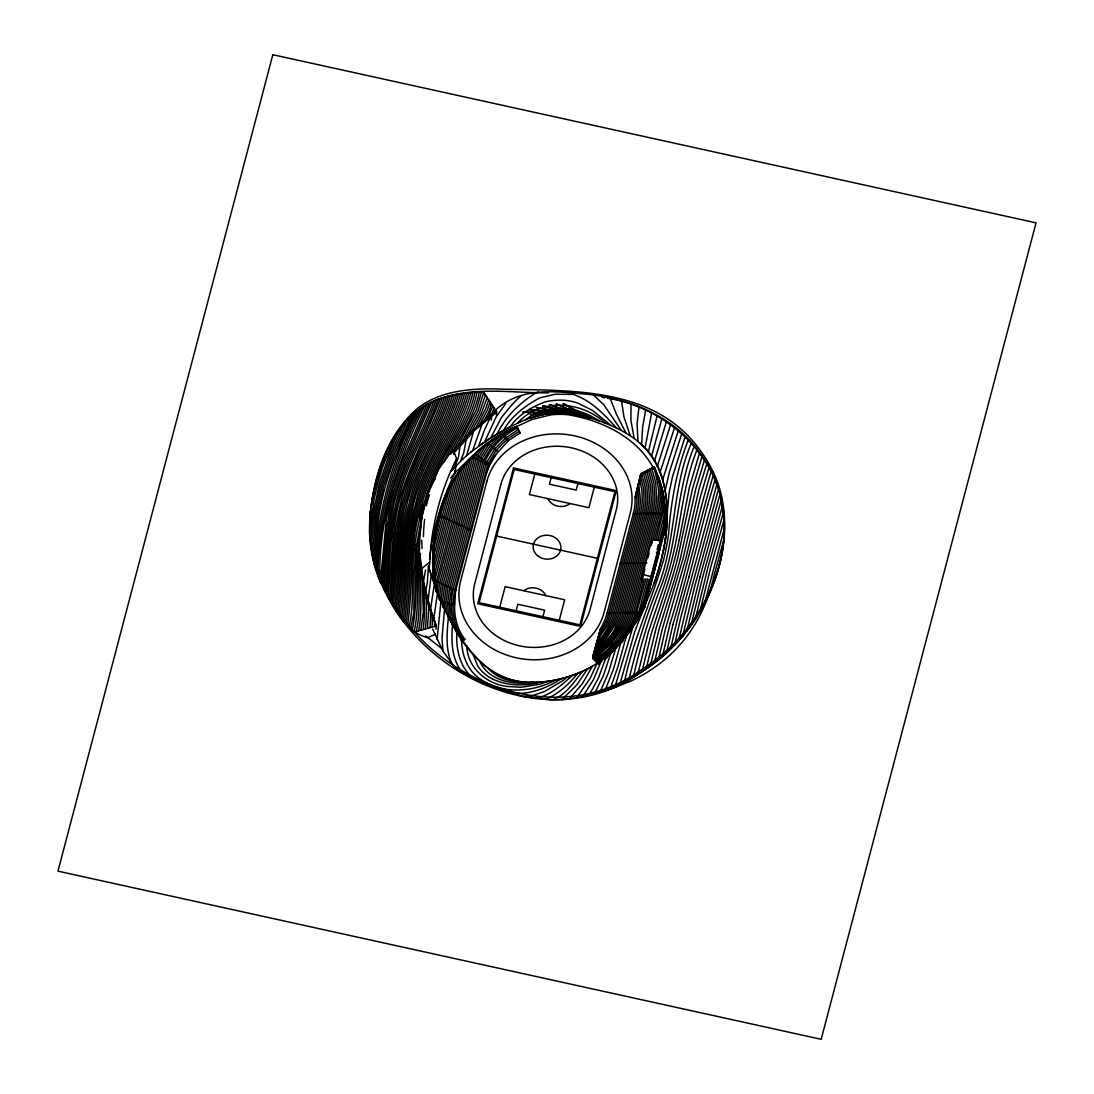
<?xml version="1.0" encoding="UTF-8"?>
<svg xmlns="http://www.w3.org/2000/svg" width="1094" height="1094" viewBox="0 0 1094 1094"><rect width="100%" height="100%" fill="white"/><g stroke="black" fill="none" stroke-linecap="round" stroke-linejoin="round"><path stroke-width="1.5" d="M664.947 512.881L664.961 516.327M664.947 515.985L664.878 517.435L664.961 513.592M724.447 527.787L724.091 517.202M433.374 553.427L433.402 551.485A168.148 144.435 5.8 0 1 439.2 517.394A168.148 144.435 5.8 0 1 450.96 484.587L457.046 474.331L433.662 563.15L433.552 561.208M664.632 519.869L664.742 515.151M664.837 517.831L664.865 516.6A178.937 153.707 5.8 0 0 663.826 497.948A104.833 90.05 5.8 0 1 661.364 513.195L654.212 540.409M432.745 559.704L432.951 556.08M456.909 631.224C455.637 648.646 459.712 668.461 474.605 679.292M461.654 638.636C461.49 651.997 465.538 665.931 475.493 675.285C496.963 694.622 530.426 693.446 554.767 680.386L555.561 679.921M664.933 516.765L664.824 518.529M664.167 525.038L664.181 524.354L664.154 525.735M664.796 518.241L664.619 520.566L664.906 517.722M379.768 571.383L379.153 579.082M370.223 517.681C364.972 644.667 529.099 746.012 637.679 672.331M664.66 520.156L664.605 522.235M428.451 566.213L427.289 583.143L425.087 593.81M664.126 526.433L664.195 525.325M664.208 525.612L664.277 524.518L664.113 527.117M664.632 521.551L664.851 518.816M664.906 518.747L664.687 521.428M431.159 576.059L427.863 602.028M432.786 557.708L433.402 548.532M433.169 552.456L432.745 561.701M664.892 519.404L664.824 521.387M419.535 539.657L419.508 549.79M433.525 549.243L433.593 547.615M664.085 527.814L664.154 526.72M664.167 527.007L664.4 524.272L664.195 527.855M664.619 522.522L664.851 519.8M433.511 549.01L433.374 555.369M664.865 520.265L659.231 541.256M664.058 528.511L664.29 525.776M664.304 526.064L664.414 524.559M664.591 523.219L664.66 522.111M664.673 522.399L664.824 520.484M664.017 529.195L664.427 524.846M664.441 525.134L664.468 524.436M664.605 523.506L664.796 521.182L664.386 527.527M432.841 555.711L433.265 550.46M663.99 529.893L664.195 527.568M664.646 523.096L664.236 528.306M664.646 523.383L664.769 521.879M641.617 444.355L642.643 427.18L645.665 409.853M723.9 539.383L724.433 529.031M433.566 547.807L433.648 546.795A170.322 146.295 5.8 0 1 439.255 516.573A170.322 146.295 5.8 0 1 449.265 487.309L450.496 484.929L433.525 549.407M663.949 530.59L664.66 524.231M664.359 526.515L664.523 524.6M664.619 524.067L664.769 522.248M420.506 563.656C419.385 586.193 423.077 608.729 418.551 630.814M663.908 531.274L664.031 529.769M664.701 523.26L664.072 530.508M370.62 511.308C356.849 641.918 526.31 750.32 637.433 674.766M664.236 528.019L663.826 532.655M434.236 584.757L430.38 610.52M663.867 532.258L664.496 525.858M667.217 513.141L669.145 492.669L672.441 476.943L684.981 437.217M664.072 530.221L644.845 605.98M372.028 555.205L376.062 515.479L382.189 485.257L393.266 452.67L407.747 419.358M373.15 560.114L377.526 516.026L383.666 485.941L394.702 453.559L411.084 416.035M452.601 623.799C451.111 640.564 451.316 659.696 462.885 673.138M374.298 564.723L377.321 530.234C380.466 488.854 396.999 450.441 414.188 413.19M375.488 568.702C376.486 513.442 392.144 460.068 417.019 410.947M379.768 571.355C380.124 512.922 399.433 457.607 424.773 405.669M663.73 534.036L664.4 527.24M371.003 549.01L371.181 546.74M663.675 534.734L663.812 533.229M663.798 533.516L664.468 526.72M664.167 529.852L663.62 535.417L664.441 527.335L645.542 599.102L644.434 607.84M419.522 535.923L419.768 532.997M433.06 551.786L433.552 546.617M473.798 454.872C444.766 481.565 432.992 522.576 433.566 561.044M370.128 541.585L373.122 514.399L379.235 483.876L390.408 450.892L399.857 428.725M371.194 546.672L374.599 514.946L380.712 484.56L391.83 451.781L404.124 423.31M376.692 572.531C377.457 515.137 394.004 459.863 419.754 408.882M377.922 575.813C378.497 516.587 395.891 459.753 422.325 407.159M414.776 545.209L414.845 544.415M419.727 534.474L421.354 519.445L424.157 506.221M723.64 542.364L724.228 519.021L720.249 494.31M435.426 634.219L427.617 637.679C402.387 631.06 392.021 602.917 380.384 582.145L386.319 519.308L392.541 490.071L403.289 458.878L427.221 404.165C444.438 395.071 464.225 392.664 483.411 391.953L496.608 412.055L496.307 415.009M437.518 593.016L433.607 619.778M419.768 553.468C416.746 579.547 421.983 605.871 416.281 631.443M369.526 531.684L374.244 498.508L377.758 483.192L382.873 466.386L394.442 436.944M425.539 569.878L423.022 584.374M433.224 549.872L433.744 544.703M448.499 616.305C447.022 631.976 445.176 648.496 451.685 663.374M370.374 513.756L371.263 504.949M420.958 572.053L421.272 568.989A188.442 161.871 5.8 0 1 419.207 544.511L421.874 516.683L428.916 490.317L438.598 469.135L452.943 449.443L456.649 458.687L455.241 472.526A340.562 292.536 5.8 0 0 429.559 559.308M428.848 571.246L429.792 562.015A340.562 292.536 5.8 0 1 456.581 458.659M438.803 520.689L439.282 515.889M435.918 629.282L436.26 625.987L428.793 604.148L423.802 584.606L419.754 553.29M462.352 640.783L464.964 639.361C457.018 629.46 454.133 616.606 454.625 604.134A85.893 73.777 5.8 0 1 455.719 590.172L435.685 580.982M491.233 420.205L491.712 415.364L496.608 412.055L483.411 391.953L484.56 395.016M471.911 456.745L489.551 465.032L486.816 472.034L487.705 469.545M446.708 614.336L445.873 602.575L448.239 586.288L481.196 461.107A10.379 8.916 5.8 0 1 482.071 459.029L490.536 445.012L503.049 432.882A126.042 118.002 59.6 0 1 516.792 426.359L516.628 427.904L520.129 432.992L508.259 440.759L495.856 454.489A83.158 71.425 5.8 0 0 490.208 463.856L489.688 464.718L486.666 463.295M599.143 658.205L598.295 664.044L592.729 658.397L600.182 629.994M604.708 657.781L605.146 653.556L618.479 641.494L629.57 627.983M600.209 629.884L602.849 624.277A76.689 65.872 5.8 0 0 607.156 612.927L633.276 513.688A76.689 65.872 5.8 0 0 635.094 501.777L635.122 497.319L640.961 473.729L654.294 466.892L661.856 487.924M641.946 582.022L642.725 574.391L651.983 539.205L660.42 540.6L659.176 552.812L649.686 588.873L646.404 587.957M651.354 545.318L651.983 539.205M649.686 588.873L650.93 576.661L660.42 540.6M654.308 570.794L655.128 562.699M440.964 600.989L437.053 639.634M444.602 608.729L442.003 638.021L443.002 651.039M381.628 584.811L386.073 532.764L390.476 505.401L394.018 490.768L404.712 459.767L429.272 403.672M382.886 587.478L387.563 533.01L391.953 506.03L395.495 491.452L406.147 460.656L431.692 402.045M384.131 590.145C387.085 557.325 387.96 524.053 396.985 492.136C405.409 460.259 422.612 431.802 433.88 401.06M639.033 406.64L637.105 423.706L637.952 441.142M664.974 543.267C668.256 522.481 664.961 493.408 658.273 476.656C659.846 483.316 660.53 490.18 660.27 497.004A101.304 87.014 5.8 0 1 657.863 513.264L631.744 612.503A101.304 87.014 5.8 0 1 625.809 627.97L618.001 640.305L608.182 651.094M433.415 547.957L433.962 542.802M370.169 513.496L370.196 513.305C375.146 471.979 390.558 425.908 428.41 403.549C465.565 384.828 508.669 392.965 548.559 392.91M385.416 592.51C388.52 562.179 388.589 531.301 396.452 501.667C403.741 465.688 423.829 434.277 436.068 400.103M386.688 594.862C390.011 563.861 389.833 532.217 398.025 501.927C405.423 465.579 426.113 434.017 438.147 399.392M387.973 597.228L393.088 538.371A58.42 50.174 5.8 0 1 394.1 530.863C398.107 483.329 424.226 442.414 440.226 398.681M433.634 546.056L434.209 540.887M419.467 543.704C414.325 573.106 420.793 603.15 413.997 632.058M371.016 507.397C375.01 473.811 386.661 439.624 410.523 414.899C431.802 392.39 464.485 388.534 493.845 388.89C563.656 391.283 649.234 384.322 697.151 446.311A177.843 142.986 -5.8 0 1 713.097 471.897M389.273 599.471C392.801 568.224 392.5 536.375 400.172 505.688C407.939 467.466 430.092 434.482 442.304 397.956M390.599 601.604C394.469 566.213 394.059 530.029 404.37 495.582C413.245 461.053 433.689 431.036 444.355 397.341M391.912 603.751C395.973 567.895 395.276 531.178 405.86 496.266C414.79 461.285 435.836 431.009 446.379 396.821M393.238 605.885C397.491 569.577 396.479 532.313 407.337 496.963C416.349 461.531 437.997 430.995 448.403 396.301M722.163 552.552L723.736 541.147M454.188 451.398L453.682 454.42M460.328 443.617L458.536 456.923L454.215 467.671M664.154 549.462L664.578 546.371M438.133 594.069L439.788 582.719L472.827 457.183A19.172 16.465 5.8 0 1 473.538 455.145L466.81 462.981A176.736 151.806 5.8 0 0 465.483 464.594M439.268 598.609L441.484 583.43L474.509 457.962A17.422 14.96 5.8 0 1 475.986 454.475L478.475 450.345A168.708 144.914 5.8 0 0 475.398 453.504L470.256 459.193M440.704 601.071L443.166 584.141L476.177 458.742A15.658 13.456 5.8 0 1 477.517 455.61L483.11 446.325M433.88 544.142L434.797 537.086M645.091 447.925L651.586 413.053M394.592 607.922C398.859 574.528 397.491 540.258 406.257 507.425C414.421 467.726 438.885 434.044 450.427 395.782M395.973 609.919C400.595 574.637 398.517 538.193 409.06 503.732C417.252 465.196 441.716 432.718 452.437 395.344M397.341 611.915C402.182 576.073 399.72 539 410.647 503.992C418.947 465.223 443.863 432.622 454.448 394.961M398.722 613.898C403.782 577.523 400.91 539.793 412.219 504.252C420.657 465.251 446.024 432.554 456.458 394.592M434.154 542.241L434.674 538.303M723.134 545.81C716.994 586.179 696.208 624.004 665.945 651.327M419.795 558.706L420.561 554.316M371.892 501.066C378.551 464.198 392.965 423.706 427.221 404.165M434.591 539.123L434.92 537.222M434.468 540.34L434.879 537.633M479.24 392.09C475.302 413.354 462.899 431.474 453.34 450.769M481.497 392.021L476.218 410.25L458.413 444.725M483.671 392.349L477.928 411.262L462.994 439.925M485.449 394.961L479.637 412.274L467.535 435.33M487.24 397.573L481.346 413.286L471.623 431.501M665.152 490.536L669.391 472.088L681.603 434.181M420.151 568.36L420.766 565.024M435.125 535.185L435.891 531.41M666.465 653.036L672.919 624.51M670.499 649.193L678.048 616.373L688.988 576.839M679.251 539.739L689.302 487.815L699.476 453.162M674.547 645.145L680.933 616.811L716.967 483.958M682.697 636.065L694.676 586.452L720.112 493.845M400.185 615.785C405.149 580.476 402.36 543.937 412.356 509.175C420.93 468.205 447.46 433.921 458.468 394.209M401.676 617.645C406.9 580.271 403.358 541.311 415.378 504.772C424.103 465.319 450.29 432.431 460.506 393.908M403.166 619.505C408.445 580.531 404.766 539.848 417.689 501.777C427.289 463.528 452.629 431.351 462.557 393.69M404.643 621.365C410.113 582.049 405.901 540.887 419.166 502.461C428.875 463.87 454.625 431.474 464.622 393.471M406.134 623.238C411.836 583.567 406.995 541.94 420.643 503.158C430.434 464.184 456.663 431.597 466.687 393.252M407.611 625.098C413.614 585.099 408.076 542.98 422.12 503.842C431.98 464.512 458.714 431.747 468.738 393.033M409.101 626.958C413.792 606.514 411.782 585.536 413.012 564.654C414.038 541.899 418.646 519.431 425.771 497.838C436.041 460.765 461.682 429.778 470.803 392.814M410.592 628.818L413.847 612.667L414.161 573.051L415.679 549.544L421.71 517.53M422.79 579.574L430.886 610.862L429.956 627.71M658.41 659.928L665.207 629.884L686.034 557.625L700.283 497.141L709.021 467.411M662.444 656.523L670.048 623.648M686.841 630.937L699.928 577.044M421.655 575.212L422.352 571.847M419.891 532.463C412.178 564.148 419.111 597.051 412.52 628.489L412.206 630.636M435.248 535.732L435.768 532.628M695.346 619.122L708.16 566.555L723.572 511.842M472.868 392.596C466.03 423.61 445.299 449.497 434.4 479.377M474.919 392.377C470.023 417.388 454.502 438.475 444.15 461.654M476.984 392.158C472.95 414.681 459.494 433.689 449.661 454.174M678.608 640.769L687.77 601.878L718.594 488.744M648.4 451.795L657.002 416.171M691.039 625.358L702.772 576.675L722.642 505.264M650.274 666.096L659.217 628.612L672.755 585.14A879.056 755.079 5.8 0 0 680.4 558.309L695.893 488.444L704.509 460M654.349 663.06L662.212 629.241L683.217 557.967L699.394 487.746L706.874 463.582M721.999 553.509C718.143 574.282 710.457 594.274 699.64 612.408M438.844 520.224L439.268 518.337M699.832 611.984L710.936 566.405L724.173 519.404M435.562 534.665L436.027 532.381M704.618 603.423L724.433 528.046M710.02 592.141L713.603 577.304A42.748 36.717 5.8 0 1 713.972 575.882L723.9 539.397M436.315 529.523L436.766 527.65M420.834 630.199L423.364 611.669L421.792 573.024M423.118 629.57C425.156 614.322 424.568 599.156 423.651 583.717M425.402 628.954C426.537 616.934 426.975 605.078 425.757 593.003M427.672 628.325C427.234 619.327 429.983 610.52 428.082 601.536M432.239 627.081L432.226 614.814M434.509 626.465L434.509 621.146M641.973 671.689L651.258 633.604L667.299 584.716A615.84 528.976 5.8 0 0 672.208 568.442A579.738 497.961 5.8 0 0 679.251 539.739M646.144 668.94L656.373 627.245L670.034 584.934A729.247 626.397 5.8 0 0 677.569 558.665L692.393 489.155L701.992 456.581M640.961 473.729L635.122 497.319M439.72 516.464L440.185 514.604M689.001 576.812L707.736 504.703M699.955 576.948L721.452 499.302M436.643 528.867L437.121 527.007M436.479 530.494L437.08 527.417M466.782 437.067L463.665 452.984L460.519 461.203M462.789 466.741L434.605 573.871A173.604 149.126 5.8 0 1 438.817 518.118A173.604 149.126 5.8 0 1 445.86 496.02M455.719 590.172L486.83 471.842M499.753 607.184L505.154 586.671L564.668 599.772L559.266 620.298M534.788 474.058L529.387 494.57L588.9 507.684L594.302 487.172M516.108 610.794L517.818 604.257L544.634 610.165L542.911 616.701M551.144 477.654L549.42 484.191L576.223 490.098L577.947 483.562M639.58 479.363L640.934 473.989L644.175 473.087M640.852 474.81L636.517 491.767L636.913 501.066A78.44 67.377 5.8 0 1 635.04 513.647L608.92 612.886A78.44 67.377 5.8 0 1 604.326 624.879L599.348 633.002L592.77 657.986L598.336 663.634L602.097 660.735M592.729 658.397L600.661 628.257M644.872 569.249L633.494 612.462A103.068 88.532 5.8 0 1 627.464 628.216L621.023 638.732L622.048 637.611M647.812 558.049L649.084 553.249M651.19 545.236L659.614 513.223A103.055 88.532 5.8 0 0 662.061 496.703L661.952 488.703L663.648 496.963M644.092 578.822L635.245 612.435A104.833 90.05 5.8 0 1 629.365 627.956L628.831 628.995A179.266 153.98 5.8 0 0 640.346 610.767L641.125 608.715M645.857 578.794L634.288 620.831L640.428 610.37M655.962 540.381L664.646 506.043L664.961 514.508M647.607 578.767L638.431 613.611L640.797 609.344M657.713 540.354L664.878 513.141L664.824 509.12M649.289 579.013L642 606.719L645.515 599.471M657.056 549.516L658.356 544.552M645.433 600.278L664.4 527.691M664.277 528.908L644.927 602.958M645.132 603.122L664.113 530.535M663.99 531.752L644.639 605.803M644.722 607.197L663.661 535.021M616.045 647.224L608.469 672.591L600.305 691.531M621.16 641.604L613.775 668.202L605.406 689.685M651.545 456.061L661.733 419.193M439.938 517.038L440.444 515.178M633.426 676.803C640.441 645.228 650.151 614.431 661.843 584.292C678.253 539.684 676.188 490.782 694.088 446.584M637.734 674.314L648.4 631.922L664.578 584.497A527.144 452.793 5.8 0 0 671.935 559.362C681.07 523.575 682.752 486.105 696.372 451.439L696.919 449.784M488.786 399.898L485.421 409.361L475.835 427.836M490.126 401.99L487.213 410.428L479.582 424.595M491.466 404.069L489.004 411.494L483.63 421.436M492.806 406.147L487.555 418.469M494.146 408.24L491.124 415.802M494.666 413.3L495.486 410.318M611.163 652.065L603.601 675.121L594.767 693.186M643.436 608.346L644.038 607.074L634.493 623.717L626.671 634.848L617.837 666.984L611.149 686.102M440.691 512.744L441.224 510.884M473.141 432.773L466.591 455.706M670.089 623.43C685.856 573.242 696.317 521.592 711.182 471.227M672.988 624.168C687.743 574.856 698.861 524.491 713.288 475.152M662.677 479.787L678.116 431.173M716.05 576.579C727.236 542.87 728.782 504.484 713.179 471.87M424.472 504.936L428.971 491.411L434.851 478.447M654.54 460.806L666.273 422.202M707.736 504.69L715.134 479.5M606.404 656.332L598.5 677.897L590.5 692.57M624.565 681.494C633.289 639.73 651.245 601.044 663.456 560.401A332.508 285.616 5.8 0 0 668.571 534.063C671.005 502.078 676.461 470.324 688.14 440.294M629.064 679.224C636.708 646.773 646.486 614.951 659.108 584.073C676.174 538.604 672.058 488.334 691.217 443.398M670.444 425.197L657.385 466.167M710.129 590.363C702.909 613.939 689.917 635.819 672.14 652.981A157.235 135.054 5.8 0 1 658.191 664.796L653.118 668.407A163.006 140.018 5.8 0 1 631.101 680.96L613.173 688.126L600.77 691.709M660.079 472.362L674.383 428.178M641.139 612.531C661.638 572.463 674.178 524.901 662.841 480.307C649.535 427.152 587.71 416.691 542.665 405.778L575.198 414.352L549.352 404.561L580.818 415.515L556.094 403.809L586.452 416.951L563.068 403.495L592.018 418.578L571.082 413.696L529.373 409.566L569.441 413.491L536.005 407.447L563.519 412.999C548.6 412.274 533.831 416.007 520.211 421.887M654.007 583.676C669.706 538.768 678.143 479.528 640.359 443.138M633.44 625.262L615.266 685.774M620.024 683.723L634.67 631.949L645.515 603.929M385.621 454.283L376.268 482.495L372.781 497.879C366.763 525.872 368.938 555.779 380.384 582.145M596.982 663.484L590.213 678.212L576.825 697.521L563.67 699.558L549.626 699.695L521.674 696.071L492.163 687.141L478.42 681.165L458.003 670.376L452.492 664.427L442.865 650.834L432.636 629.146M601.686 660.12L593.44 679.716L582.965 696.208M712.126 587.232L715.804 577.345M488.033 468.711L489.442 465.442M484.642 441.908L496.156 416.896L505.729 403.563M483.206 421.026L472.594 450.728M490.864 416.253L484.41 430.161L478.584 446.161M708.256 596.121L711.497 588.791M645.542 599.102L636.339 617.385A164.551 150.876 28.5 0 1 629.46 627.915M592.251 666.437L582.459 683.627L569.454 698.697M645.132 600.921L645.474 599.868M645.05 601.727L645.392 600.688M645.31 601.495L644.708 602.78M644.845 603.765L645.173 602.726M645.091 603.532L644.421 605.625M644.886 605.57L644.216 607.662M644.475 607.43L644.804 606.377M644.845 601.55L645.173 600.51M645.091 601.331L644.421 603.409M644.626 603.587L644.968 602.548M644.886 603.355L644.202 605.447M644.681 605.392L643.997 607.485M644.886 601.153L644.202 603.232M644.667 603.177L643.997 605.269M644.462 605.214L643.778 607.307M644.257 607.252L643.655 608.524M644.585 601.782L643.012 605.351M644.462 602.999L643.764 605.091M644.257 605.037L643.559 607.129M643.573 609.331L643.915 608.291M490.768 437.791L501.435 417.539L506.385 411.399A165.358 142.042 5.8 0 1 517.9 398.654L520.963 395.878M497.086 433.921C505.141 417.306 518.652 404.001 534.104 393.963L538.316 392.062M643.887 603.861L644.243 602.821M644.161 603.642L643.545 604.914M644.038 604.859L643.34 606.938M643.819 606.896L643.135 608.975M643.354 609.153L643.696 608.114M643.272 609.973L643.614 608.934M643.928 603.464L643.231 605.543M643.463 605.72L643.805 604.681M643.723 605.502L643.108 606.76M643.6 606.719L642.903 608.797M643.053 609.796L643.395 608.756M643.504 605.31L642.452 608.428M643.381 606.541L642.684 608.62M643.176 608.565L642.11 611.683M490.208 463.856L495.856 454.489M643.272 605.132L642.575 607.211M642.944 608.387L641.877 611.505M642.342 611.874L642.698 610.835M449.743 486.42L449.251 487.719A170.322 146.295 5.8 0 0 439.214 516.97A170.322 146.295 5.8 0 0 433.566 547.191M643.053 604.955L642.342 607.02M642.848 606.992L642.219 608.25M642.725 608.209L641.645 611.314M642.739 605.584L641.084 609.126M642.616 606.801L641.891 608.879M642.493 608.018L641.768 610.096M641.795 612.312L642.164 611.272M449.798 486.625L453.914 479.049L433.443 556.86L433.402 553.837M642.383 606.623L641.658 608.688M642.178 608.647L641.535 609.905M642.041 609.878L641.412 611.136M641.918 611.095L640.838 614.199M641.754 612.722L641.07 614.39M704.481 603.669L706.929 598.869M642.055 607.252L641.412 608.496M641.932 608.469L640.469 612.599M641.809 609.686L640.346 613.816M641.686 610.903L639.84 616.072M641.699 608.278L640.961 610.343M641.371 608.907L640.715 610.165M641.248 610.124L640.592 611.382M641.002 609.946L630.787 627.751M640.879 611.163C631.484 630.732 616.387 647.087 598.746 659.559L595.478 656.25L610.069 643.081L620.845 627.259A96.026 82.488 5.8 0 0 626.465 612.585L652.585 513.346A96.026 82.488 5.8 0 0 654.882 497.948L653.938 483.452L650.027 469.08L654.185 467.917L655.32 470.461M640.756 612.38L632.893 626.055M640.633 613.597L638.978 617.002M640.099 616.264L640.469 615.225M640.51 612.189L638.171 617.112M640.387 613.419L632.852 626.465M638.937 617.413L639.881 615.662M703.045 606.404C677.596 653.87 629.597 687.784 576.812 697.603L576.825 697.521M638.007 618.739L639.019 616.606M638.335 615.484C628.927 633.029 615.006 647.73 598.787 659.162L596.668 657.002L611.519 643.614L622.5 627.491A97.79 83.992 5.8 0 0 628.229 612.558L654.349 513.318A97.79 83.992 5.8 0 0 656.673 497.633L655.73 482.864L651.723 468.218L654.226 467.507L655.361 470.051M637.173 618.848L638.212 616.715M637.009 620.476L638.048 618.342M636.968 620.886L637.966 619.149M503.609 430.188C511.773 415.87 525.38 405.587 539.739 397.888L555.055 394.223L573.133 394.387C590.979 400.308 603.874 414.038 616.319 427.781M636.147 620.558L637.214 618.438M635.983 622.185L637.05 620.066M635.901 623.006L636.927 621.283M484.724 445.996L501.914 433.511L487.281 443.084L479.035 456.745A13.894 11.938 5.8 0 0 477.846 459.535L444.861 584.866L442.427 601.563L442.851 607.416M587.451 669.077L576.511 685.309L561.906 699.613M635.094 622.267L636.188 620.161M637.857 618.274C628.257 635.272 614.459 649.521 598.623 660.79L593.057 655.142C599.498 645.515 611.396 638.349 615.895 626.547A90.747 77.947 5.8 0 0 621.201 612.681L647.32 513.442A90.747 77.947 5.8 0 0 649.48 498.878L648.605 485.175L644.94 471.692L649.508 470.42M634.028 623.963L635.135 621.857M633.905 625.18L634.971 623.498M633.864 625.59L634.93 623.895M634.069 623.553L630.623 629.378M696.618 617.18L688.29 629.091M632.975 625.235L618.889 643.163L598.664 660.379L593.098 654.732L607.156 642.028L617.549 626.78A92.511 79.465 5.8 0 0 622.965 612.654L649.084 513.414A92.511 79.465 5.8 0 0 651.286 498.577L650.383 484.601L646.636 470.817L651.121 469.572M631.689 628.53L632.811 626.862M589.174 694.813L589.707 694.034M631.812 627.313L629.474 630.609M631.73 628.134L617.809 644.981L598.582 661.186L593.016 655.552M630.527 630.185L616.756 646.39L598.541 661.596L592.975 655.949M629.269 632.633L630.445 631.006M629.652 628.982L616.031 644.544L598.828 658.752L597.871 657.767L607.047 650.26L614.787 642L624.154 627.737A99.54 85.51 5.8 0 0 629.98 612.531L656.099 513.291A99.54 85.51 5.8 0 0 658.479 497.319C659.682 487.24 655.347 475.425 654.267 467.111L658.779 479.91M628.106 633.85L629.31 632.236M628.312 631.812L615.908 645.761L598.705 659.969L594.274 655.484L608.606 642.561L619.204 627.012A94.275 80.97 5.8 0 0 624.715 612.613L650.834 513.387A94.262 80.97 5.8 0 0 653.077 498.262L652.161 484.027L648.332 469.955L654.144 468.328M453.559 452.191L456.54 448.417M625.604 637.036L626.876 635.45M626.671 634.848C603.013 668.653 560.634 685.883 520.047 681.781C466.564 671.866 443.699 611.751 428.383 565.885M582.596 671.511C574.856 680.714 568.155 691.709 557.297 697.644M467.329 461.983L466.851 462.571A176.736 151.806 5.8 0 0 460.506 470.817M466.769 463.391L468.847 460.861M467.576 461.682L470.762 457.894L438.092 582.008L437.053 589.146L436.533 586.808M577.591 673.576C568.839 684.297 558.241 694.198 545.263 699.435M598.309 636.749L605.98 625.112A80.204 68.895 5.8 0 0 610.671 612.859L636.79 513.619A80.204 68.881 5.8 0 0 638.705 500.765L637.679 487.24M454.352 452.506L474.646 430.325L496.608 412.055M453.75 450.29L469.504 433.361L485.435 420.055M451.685 452.725L470.502 432.458L491.712 415.364M680.4 638.773L684.475 633.946M451.125 471.309L462.994 458.783M451.193 471.131L455.924 465.716M680.208 638.992L665.699 653.774M622.992 640.154L612.544 650.711L598.5 662.007L592.934 656.359M622.951 640.564L612.503 651.121L598.459 662.417L592.893 656.769L596.517 642.957L603.656 634.684L609.276 625.59A83.718 71.917 5.8 0 0 614.185 612.804L640.305 513.565A83.718 71.903 5.8 0 0 642.301 500.136L641.809 489.688L639.621 479.5M621.556 642.493L622.91 640.975M450.673 477.982A115.185 98.939 5.8 0 1 455.282 472.553L471.309 456.964A267.127 229.453 5.8 0 1 484.628 446.338M597.351 640.045L607.635 625.344A81.954 70.399 5.8 0 0 612.421 612.831L638.54 513.592A81.954 70.399 5.8 0 0 640.496 500.45L638.664 483.083M510.31 426.551C518.802 414.653 531.821 406.694 545.373 401.799C556.313 399.392 567.8 399.351 578.452 403.385L592.456 410.428L611.081 425.429M517.599 423.118C540.217 397.71 581.146 400.773 605.31 423.118M474.769 453.901L474.974 453.709A144.531 124.538 54.8 0 1 486.898 443.343L487.281 443.084M616.633 647.621L598.418 662.814L592.852 657.179M478.898 451.398L480.799 449.566M479.992 449.976L495.555 437.203L489.1 443.726L480.553 457.88A12.143 10.434 5.8 0 0 479.514 460.314L446.557 585.577L444.15 602.069L444.875 612.148M595.751 645.61L604.353 636.229L610.931 625.823A85.482 73.421 5.8 0 0 615.936 612.763L642.055 513.537A85.469 73.421 5.8 0 0 644.092 499.821L643.409 487.815L640.428 475.89M525.544 419.822C546.289 402.824 577.523 405.997 598.76 420.752M613.488 650.971L600.893 661.296M595.04 648.086L604.982 637.816L612.585 626.069A87.233 74.925 5.8 0 0 617.7 612.736L643.819 513.496A87.233 74.925 5.8 0 0 645.898 499.507L645.05 486.338L641.535 473.428L647.757 471.692M462.94 458.837L471.186 451.795M567.089 677.131L563.191 680.454L544.374 691.599L531.575 695.852L524.026 696.536M572.422 675.449C561.523 685.104 550.132 695.647 535.308 698.451M610.22 654.239L605.748 657.904M486.707 444.684L488.772 442.988M421.272 568.989L429.792 562.015M594.63 650.192L605.857 639.06L614.24 626.301A88.997 76.443 5.8 0 0 619.45 612.708L645.569 513.469A88.997 76.443 5.8 0 0 647.689 499.192L646.827 485.763L643.245 472.553L647.867 471.268M471.049 451.904L489.934 438.297L510.201 426.605M490.878 441.347L493.025 439.733M494.529 410.879C520.826 386.223 554.343 391.529 586.671 394.168C628.298 398.312 670.581 414.954 696.905 448.745M480.02 445.067L499.767 432.267L520.279 421.86M534.638 416.677C551.991 407.542 573.543 409.471 590.801 418.223M561.413 678.595C546.193 688.782 527.8 695.456 509.325 692.926M553.591 699.75L555.725 698.533M511.158 429.149L531.588 419.631L550.651 414.899A64.245 55.179 5.8 0 1 568.634 414.845C602.603 420.616 637.747 437.696 654.157 469.34M502.31 433.292L508.259 440.759L504.621 437.45M590.569 667.477C561.523 682.287 523.78 689.548 493.996 672.933C459.972 648.551 442.003 607.608 429.08 569.044M548.928 680.919L540.559 684.078L521.209 687.278L507.575 686.485C486.939 684.229 467.275 667.873 466.864 646.103M455.911 631.744L459.302 630.609L455.637 630.923M530.002 418.086L544.333 414.298L557.379 412.93L522.768 412.11L550.993 413.341L530.248 414.708L544.333 414.298M640.715 476.027L641.535 475.794M461.012 640.441L464.964 639.361M413.655 632.154L436.26 625.987L430.886 610.862M596.066 692.762L599.197 692.064M541.68 681.74C525.64 686.307 507.903 686.348 492.656 679.046M547.205 413.888L559.991 412.288L579.629 415.269M450.605 619.259L455.46 618.684L449.114 617.946M533.257 682.246C514.03 685.459 488.854 681.124 479.91 661.583M646.814 562.849L620.216 563.301L623.471 564.012M639.115 612.366L607.156 612.927L610.452 613.638M521.127 681.781C510.146 681.535 498.344 678.526 490.44 670.485M450.646 604.873L454.489 605.078L440.308 600.948M601.919 397.327L604.708 397.778M656.373 552.347L659.176 552.812M435.166 586.042L437.053 586.384M451.043 588.859L455.842 589.707M607.512 398.23C657.562 406.12 704.112 442.673 719.469 491.521M636.53 514.399L633.276 513.688L664.947 513.359M496.635 536.074L597.42 558.282M484.628 463.938L489.551 465.032M468.136 529.797L471.418 530.522M642.725 574.391L650.93 576.661M439.419 515.274L471.446 530.317M494.488 449.525L497.702 451.425L487.883 442.646M593.55 395.112L603.833 404.794L621.187 430.202M593.098 654.732L598.869 658.41M441.949 648.687L425.498 635.833M474.974 453.709L489.688 464.718M592.811 657.576L598.377 663.224M516.669 427.494L519.253 431.255L507.069 439.227L496.266 450.14L488.17 463.569A3.35 2.885 5.8 0 0 487.883 464.253L455.008 589.146C451.097 606.226 452.123 625.631 463.541 639.744M462.119 640.14C450.454 625.713 449.306 605.898 453.313 588.422L486.215 463.459A5.114 4.39 5.8 0 1 486.639 462.434L494.83 448.855L505.879 437.696L518.378 429.518L516.71 427.098A131.075 112.586 5.8 0 0 509.216 430.653M610.014 397.956L616.127 413.6L625.754 432.704M516.792 426.345L520.129 432.992M655.593 472.252L657.617 476.683M654.718 469.599L655.279 470.871M654.677 470.01L655.238 471.282M454.448 470.652L455.241 472.526M712.932 474.317L719.209 490.659L723.79 513.592M655.949 470.926L658.861 479.09M655.867 471.746L656.359 473.428M436.26 625.987L428.369 604.9M656.879 474.714L657.371 476.013M656.824 475.124L657.33 476.423M656.783 475.534L657.289 476.82M658.178 478.187L659.901 482.7M657.453 475.193L657.932 476.492M657.85 477.312L658.328 478.611M657.809 477.709L658.738 480.321M658.451 477.381L660.461 484.751M630.089 435.303L623.963 416.91L621.501 400.746M452.957 626.165L450.345 618.083L449.319 603.573L451.631 587.71L484.533 462.68A6.865 5.894 5.8 0 1 485.121 461.299A81.626 70.112 5.8 0 1 517.503 427.781L516.751 426.687A131.075 112.586 5.8 0 0 497.401 437.053M659.34 479.992L661.542 488.321M659.244 480.813L659.627 482.522M659.162 481.62L659.586 482.933M659.121 482.03L659.545 483.343M660.366 484.232L661.911 488.156M426.209 597.693L427.932 603.45M660.106 483.028L660.817 486.078M660.407 485.162L660.776 486.488M660.366 485.572L660.735 486.885M439.624 599.95L439.487 599.416A162.473 128.354 48.2 0 1 437.614 591.772L434.81 575.649L433.402 557.325M437.86 593.591L434.468 576.456L433.115 560.443M661.173 487.404L661.952 490.645M661.583 487.91L661.993 490.249M661.46 489.127L661.911 491.056M436.998 591.799L434.961 581.68M422.694 583.102L423.337 586.028M436.752 591.922L435.262 584.087M436.67 592.729L435.699 586.972M436.191 591.827L435.056 586.124M662.034 489.838L663.06 496.457M634.11 438.12L630.896 420.274L631.019 403.659M472.772 653.692L477.791 666.082A38.892 33.408 5.8 0 0 492.656 679.046M436.356 586.575L435.822 582.678M435.617 587.779L436.082 590.664M436.055 584.456L438.407 595.601A168.079 144.381 5.8 0 0 438.967 597.611M435.973 583.485L468.164 460.601L466.892 462.16A176.736 151.806 5.8 0 0 459.357 472.116M662.39 492.177L662.732 494.515M435.904 584.305L435.521 581.639A176.736 151.806 5.8 0 1 437.477 523.028M435.795 582.514L435.562 581.229A176.736 151.806 5.8 0 1 437.518 522.617M435.658 587.382L434.646 579.683M435.576 588.189L434.838 582.897M435.617 582.801L435.48 582.049A176.736 151.806 5.8 0 1 436.492 527.185M421.614 577.222L422.147 580.162M435.097 585.714L434.181 579.314M662.691 494.926L662.978 497.264M662.608 495.732L662.937 497.674M434.564 580.49L434.797 583.307M663.142 495.637L664.031 504.649M434.345 577.687L434.605 580.093M434.263 578.494L434.523 580.9M434.072 575.676L434.304 578.083M433.99 576.497L434.222 578.904M433.908 577.304L434.14 579.711M663.634 500.341L663.908 505.866M663.511 501.558L663.702 503.91M434.031 576.087L433.443 569.673M433.757 574.5L433.949 576.907M433.675 575.307L433.867 577.714M433.58 572.08L433.716 574.897M433.456 573.311L433.634 575.717M663.949 501.476L664.318 505.373M663.661 504.32L663.867 506.276M419.85 563.93L420.301 568.36M433.402 570.083L433.498 572.9M433.279 571.3L433.415 573.707M664.113 503.828L664.236 506.194M433.279 567.677L433.361 570.494M433.156 568.894L433.224 571.711M448.649 617.891L447.596 603.067L449.935 586.999L482.864 461.887A8.629 7.412 5.8 0 1 483.603 460.164L491.972 446.297L503.486 434.646L515.165 427.016A129.844 111.533 5.8 0 0 492.984 439.692M433.156 565.666L433.197 568.483M433.033 566.897L433.074 569.714M419.125 553.578L419.467 559.485M433.06 563.67L433.115 566.077M432.978 564.49L432.951 567.704M419.932 563.465L420.123 568.101M433.019 564.08L433.087 556.449M432.909 562.48L432.855 565.707M664.66 511.24L664.673 513.606M418.537 560.319L418.455 555.355M432.923 560.073L432.786 563.711M664.714 513.195L664.66 515.971M419.781 554.631L419.795 558.938M664.701 515.561L664.619 518.324A167.683 144.039 5.8 0 0 662.061 488.102M665.808 651.217A177.83 155.58 -11.3 0 1 637.556 672.167M640.222 611.136A166.466 142.986 5.8 0 1 622.185 637.706M445.928 495.623A171.526 147.334 5.8 0 0 438.954 517.749A171.526 147.334 5.8 0 0 434.003 568.757L459.986 470.297A171.526 147.334 5.8 0 0 448.294 490.29M640.181 611.546A153.734 132.046 5.8 0 1 608.483 651.368M661.788 487.486A166.466 142.986 5.8 0 1 664.632 518.638M448.239 490.686A173.604 149.126 5.8 0 1 462.748 466.714M439.104 516.641A175.655 150.89 5.8 0 1 445.791 496.416M453.518 480.963A175.655 150.89 5.8 0 1 465.497 463.528L435.221 578.658A175.655 150.89 5.8 0 1 438.667 518.501M438.995 517.038A176.736 151.806 5.8 0 1 445.737 496.826M439.432 515.575A176.736 151.806 5.8 0 1 443.521 502.652M438.475 519.732A176.736 151.806 5.8 0 1 443.48 503.062M438.708 520.607A178.459 153.283 5.8 0 1 440.116 515M466.728 463.788A178.459 153.283 5.8 0 1 468.629 461.504M471.582 458.14A178.459 153.283 5.8 0 1 483.288 446.461M439.815 600.25A178.924 153.693 5.8 0 1 438.12 522.44M439.829 517.325A176.189 151.341 5.8 0 1 440.308 515.465M477.818 451.972A176.189 151.341 5.8 0 1 487.432 443.248M437.231 591.84A176.325 151.451 5.8 0 1 438.379 522.918M499.657 436A131.075 112.586 5.8 0 1 504.361 433.238M607.102 657.644A152.928 131.362 5.8 0 1 605.98 658.561M435.029 586.028A176.681 151.765 5.8 0 1 435.658 533.134M454.612 604.134A78.344 61.893 48.2 0 1 455.747 589.967M665.562 653.651A177.83 155.58 -11.3 0 1 637.31 674.615M696.782 448.813A177.843 142.986 -5.8 0 1 712.85 474.345M486.228 417.676A309.862 262.328 63 0 1 496.061 411.125M450.742 454.024A240.926 205.467 37.3 0 1 453.778 450.304M433.744 481.045A199.163 169.953 37.3 0 1 435.344 477.873M427.344 493.777A185.789 158.616 36.2 0 1 433.197 480.731M426.387 505.633A175.218 149.016 39.7 0 1 429.45 494.72M419.317 518.009A168.736 145.899 25.8 0 1 422.927 504.375M423.46 536.621A190.766 159.915 41.8 0 1 424.609 519.472M422.065 548.45A228.646 200.311 24.3 0 1 421.764 540.258M420.082 565.242A237.507 212.482 1.2 0 1 419.385 553.345M420.438 579.793A225.145 200.024 11.3 0 1 418.633 565.27M660.598 496.744A163.526 123.937 30.1 0 1 662.226 508.737M428.684 569.222A340.562 292.536 5.8 0 1 428.93 565.913M523.917 590.569A13.702 11.774 5.8 0 1 545.824 595.628M570.07 503.541A13.702 11.774 5.8 0 1 548.026 498.919M272.83 54.7L57.955 871.152L821.17 1039.3L1036.045 222.848L272.83 54.7M446.366 493.462L434.304 539.315A173.03 148.634 5.8 0 1 439.282 516.149A173.03 148.634 5.8 0 1 446.352 493.462M486.83 481.415L460.711 580.654A73.613 63.233 5.8 0 0 516.286 657.795A73.613 63.233 5.8 0 0 604.148 612.257L630.267 513.018A73.613 63.233 5.8 0 0 574.692 435.877A73.613 63.233 5.8 0 0 486.83 481.415M500.833 484.505L474.728 583.745A59.226 50.885 5.8 0 0 519.445 645.816A59.226 50.885 5.8 0 0 590.145 609.167L616.25 509.927A59.226 50.885 5.8 0 0 571.533 447.856A59.226 50.885 5.8 0 0 500.833 484.505M513.496 467.958L477.763 603.751L580.558 626.397L616.291 490.604L513.496 467.958M514.153 469.504L479.117 602.644L579.902 624.852L614.937 491.712L514.153 469.504M538.357 556.299A13.907 11.952 5.8 0 0 560.771 549.325A13.907 11.952 5.8 0 0 541.954 535.896A13.907 11.952 5.8 0 0 538.357 556.299"/></g></svg>
